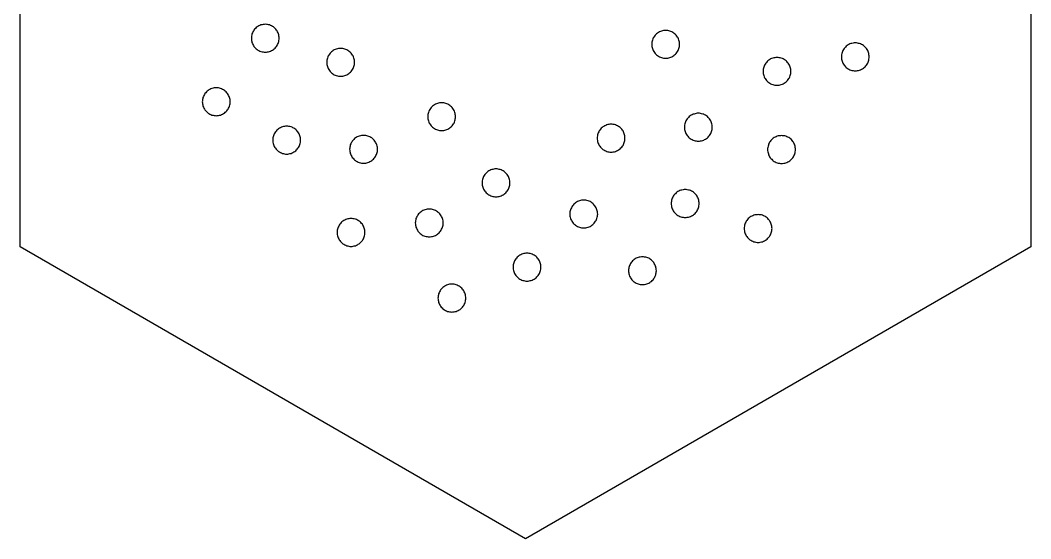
# Model space of a CAD drawing. Header units: millimetres. Extents: x 0 to 476, y 5 to 280.
# Drawn here: x 128 to 229.7, y 162.5 to 214.7 of the extents above; entities that cross this region are included whole.
import ezdxf

# ---------------------------------------------------------------- set-up
doc = ezdxf.new("R2010")
doc.units = ezdxf.units.MM
doc.layers.add('CUT', color=1, linetype='Continuous')

msp = doc.modelspace()

# ---------------------------------------------------------------- linework, layer by layer
at = {"layer": 'CUT'}
for points in [[(229.73, 191.9), (178.86, 162.53), (128, 191.9), (128, 250.63), (178.86, 280), (229.73, 250.63), (229.73, 191.9)], [(153.96, 212.37), (154, 212.48), (154.03, 212.58), (154.05, 212.69), (154.06, 212.8), (154.07, 212.91), (154.06, 213.02), (154.05, 213.13), (154.03, 213.24), (154, 213.34), (153.96, 213.44), (153.91, 213.54), (153.86, 213.64), (153.8, 213.73), (153.73, 213.82), (153.66, 213.9), (153.57, 213.97), (153.49, 214.04), (153.4, 214.1), (153.3, 214.16), (153.2, 214.2), (153.1, 214.24), (152.99, 214.27), (152.88, 214.29), (152.78, 214.3), (152.67, 214.31), (152.56, 214.3), (152.45, 214.29), (152.34, 214.27), (152.23, 214.24), (152.13, 214.2), (152.03, 214.16), (151.93, 214.1), (151.84, 214.04), (151.76, 213.97), (151.68, 213.9), (151.6, 213.82), (151.53, 213.73), (151.47, 213.64), (151.42, 213.54), (151.37, 213.44), (151.33, 213.34), (151.3, 213.24), (151.28, 213.13), (151.27, 213.02), (151.27, 212.91), (151.27, 212.8), (151.28, 212.69), (151.3, 212.58), (151.33, 212.48), (151.37, 212.37), (151.42, 212.27), (151.47, 212.18), (151.53, 212.09), (151.6, 212), (151.68, 211.92), (151.76, 211.84), (151.84, 211.78), (151.93, 211.71), (152.03, 211.66), (152.13, 211.62), (152.23, 211.58), (152.34, 211.55), (152.45, 211.53), (152.56, 211.51), (152.67, 211.51), (152.78, 211.51), (152.88, 211.53), (152.99, 211.55), (153.1, 211.58), (153.2, 211.62), (153.3, 211.66), (153.4, 211.71), (153.49, 211.78), (153.57, 211.84), (153.66, 211.92), (153.73, 212), (153.8, 212.09), (153.86, 212.18), (153.91, 212.27), (153.96, 212.37)], [(194.27, 211.76), (194.3, 211.86), (194.33, 211.97), (194.36, 212.07), (194.37, 212.18), (194.37, 212.29), (194.37, 212.4), (194.36, 212.51), (194.33, 212.62), (194.3, 212.72), (194.27, 212.83), (194.22, 212.93), (194.17, 213.02), (194.11, 213.12), (194.04, 213.2), (193.96, 213.28), (193.88, 213.36), (193.8, 213.42), (193.7, 213.49), (193.61, 213.54), (193.51, 213.59), (193.41, 213.62), (193.3, 213.65), (193.19, 213.67), (193.08, 213.69), (192.97, 213.69), (192.86, 213.69), (192.75, 213.67), (192.65, 213.65), (192.54, 213.62), (192.44, 213.59), (192.34, 213.54), (192.24, 213.49), (192.15, 213.42), (192.06, 213.36), (191.98, 213.28), (191.91, 213.2), (191.84, 213.12), (191.78, 213.02), (191.73, 212.93), (191.68, 212.83), (191.64, 212.72), (191.61, 212.62), (191.59, 212.51), (191.58, 212.4), (191.57, 212.29), (191.58, 212.18), (191.59, 212.07), (191.61, 211.97), (191.64, 211.86), (191.68, 211.76), (191.73, 211.66), (191.78, 211.56), (191.84, 211.47), (191.91, 211.38), (191.98, 211.3), (192.06, 211.23), (192.15, 211.16), (192.24, 211.1), (192.34, 211.04), (192.44, 211), (192.54, 210.96), (192.65, 210.93), (192.75, 210.91), (192.86, 210.9), (192.97, 210.89), (193.08, 210.9), (193.19, 210.91), (193.3, 210.93), (193.41, 210.96), (193.51, 211), (193.61, 211.04), (193.7, 211.1), (193.8, 211.16), (193.88, 211.23), (193.96, 211.3), (194.04, 211.38), (194.11, 211.47), (194.17, 211.56), (194.22, 211.66), (194.27, 211.76)], [(161.55, 209.95), (161.59, 210.05), (161.62, 210.15), (161.64, 210.26), (161.65, 210.37), (161.65, 210.48), (161.65, 210.59), (161.64, 210.7), (161.62, 210.81), (161.59, 210.91), (161.55, 211.02), (161.5, 211.12), (161.45, 211.21), (161.39, 211.3), (161.32, 211.39), (161.24, 211.47), (161.16, 211.55), (161.08, 211.61), (160.99, 211.68), (160.89, 211.73), (160.79, 211.77), (160.69, 211.81), (160.58, 211.84), (160.47, 211.86), (160.36, 211.88), (160.25, 211.88), (160.14, 211.88), (160.03, 211.86), (159.93, 211.84), (159.82, 211.81), (159.72, 211.77), (159.62, 211.73), (159.52, 211.68), (159.43, 211.61), (159.34, 211.55), (159.26, 211.47), (159.19, 211.39), (159.12, 211.3), (159.06, 211.21), (159.01, 211.12), (158.96, 211.02), (158.92, 210.91), (158.89, 210.81), (158.87, 210.7), (158.86, 210.59), (158.85, 210.48), (158.86, 210.37), (158.87, 210.26), (158.89, 210.15), (158.92, 210.05), (158.96, 209.95), (159.01, 209.85), (159.06, 209.75), (159.12, 209.66), (159.19, 209.57), (159.26, 209.49), (159.34, 209.42), (159.43, 209.35), (159.52, 209.29), (159.62, 209.23), (159.72, 209.19), (159.82, 209.15), (159.93, 209.12), (160.03, 209.1), (160.14, 209.09), (160.25, 209.08), (160.36, 209.09), (160.47, 209.1), (160.58, 209.12), (160.69, 209.15), (160.79, 209.19), (160.89, 209.23), (160.99, 209.29), (161.08, 209.35), (161.16, 209.42), (161.24, 209.49), (161.32, 209.57), (161.39, 209.66), (161.45, 209.75), (161.5, 209.85), (161.55, 209.95)], [(213.35, 210.5), (213.39, 210.6), (213.42, 210.71), (213.44, 210.81), (213.46, 210.92), (213.46, 211.03), (213.46, 211.14), (213.44, 211.25), (213.42, 211.36), (213.39, 211.46), (213.35, 211.57), (213.31, 211.67), (213.25, 211.76), (213.19, 211.86), (213.12, 211.94), (213.05, 212.02), (212.97, 212.1), (212.88, 212.16), (212.79, 212.23), (212.7, 212.28), (212.6, 212.33), (212.49, 212.36), (212.39, 212.39), (212.28, 212.42), (212.17, 212.43), (212.06, 212.43), (211.95, 212.43), (211.84, 212.42), (211.73, 212.39), (211.63, 212.36), (211.52, 212.33), (211.42, 212.28), (211.33, 212.23), (211.24, 212.16), (211.15, 212.1), (211.07, 212.02), (211, 211.94), (210.93, 211.86), (210.87, 211.76), (210.81, 211.67), (210.77, 211.57), (210.73, 211.46), (210.7, 211.36), (210.68, 211.25), (210.66, 211.14), (210.66, 211.03), (210.66, 210.92), (210.68, 210.81), (210.7, 210.71), (210.73, 210.6), (210.77, 210.5), (210.81, 210.4), (210.87, 210.3), (210.93, 210.21), (211, 210.12), (211.07, 210.04), (211.15, 209.97), (211.24, 209.9), (211.33, 209.84), (211.42, 209.78), (211.52, 209.74), (211.63, 209.7), (211.73, 209.67), (211.84, 209.65), (211.95, 209.64), (212.06, 209.63), (212.17, 209.64), (212.28, 209.65), (212.39, 209.67), (212.49, 209.7), (212.6, 209.74), (212.7, 209.78), (212.79, 209.84), (212.88, 209.9), (212.97, 209.97), (213.05, 210.04), (213.12, 210.12), (213.19, 210.21), (213.25, 210.3), (213.31, 210.4), (213.35, 210.5)], [(205.51, 209.14), (205.54, 209.24), (205.56, 209.35), (205.58, 209.46), (205.58, 209.57), (205.58, 209.68), (205.56, 209.79), (205.54, 209.9), (205.51, 210), (205.47, 210.11), (205.43, 210.21), (205.37, 210.3), (205.31, 210.39), (205.24, 210.48), (205.17, 210.56), (205.09, 210.64), (205, 210.7), (204.91, 210.76), (204.81, 210.82), (204.72, 210.86), (204.61, 210.9), (204.51, 210.93), (204.4, 210.95), (204.29, 210.97), (204.18, 210.97), (204.07, 210.97), (203.96, 210.95), (203.85, 210.93), (203.75, 210.9), (203.64, 210.86), (203.54, 210.82), (203.45, 210.76), (203.36, 210.7), (203.27, 210.64), (203.19, 210.56), (203.11, 210.48), (203.05, 210.39), (202.99, 210.3), (202.93, 210.21), (202.89, 210.11), (202.85, 210), (202.82, 209.9), (202.8, 209.79), (202.78, 209.68), (202.78, 209.57), (202.78, 209.46), (202.8, 209.35), (202.82, 209.24), (202.85, 209.14), (202.89, 209.03), (202.93, 208.93), (202.99, 208.84), (203.05, 208.75), (203.11, 208.66), (203.19, 208.58), (203.27, 208.51), (203.36, 208.44), (203.45, 208.38), (203.54, 208.32), (203.64, 208.28), (203.75, 208.24), (203.85, 208.21), (203.96, 208.19), (204.07, 208.17), (204.18, 208.17), (204.29, 208.17), (204.4, 208.19), (204.51, 208.21), (204.61, 208.24), (204.72, 208.28), (204.81, 208.32), (204.91, 208.38), (205, 208.44), (205.09, 208.51), (205.17, 208.58), (205.24, 208.66), (205.31, 208.75), (205.37, 208.84), (205.43, 208.93), (205.47, 209.03), (205.51, 209.14)], [(149.06, 206.08), (149.09, 206.19), (149.12, 206.29), (149.13, 206.4), (149.13, 206.51), (149.13, 206.62), (149.12, 206.73), (149.09, 206.84), (149.06, 206.95), (149.03, 207.05), (148.98, 207.15), (148.93, 207.24), (148.87, 207.34), (148.8, 207.42), (148.72, 207.5), (148.64, 207.58), (148.56, 207.65), (148.46, 207.71), (148.37, 207.76), (148.27, 207.81), (148.17, 207.84), (148.06, 207.87), (147.95, 207.9), (147.84, 207.91), (147.73, 207.91), (147.62, 207.91), (147.51, 207.9), (147.41, 207.87), (147.3, 207.84), (147.2, 207.81), (147.1, 207.76), (147, 207.71), (146.91, 207.65), (146.82, 207.58), (146.74, 207.5), (146.67, 207.42), (146.6, 207.34), (146.54, 207.24), (146.49, 207.15), (146.44, 207.05), (146.4, 206.95), (146.37, 206.84), (146.35, 206.73), (146.34, 206.62), (146.33, 206.51), (146.34, 206.4), (146.35, 206.29), (146.37, 206.19), (146.4, 206.08), (146.44, 205.98), (146.49, 205.88), (146.54, 205.78), (146.6, 205.69), (146.67, 205.6), (146.74, 205.52), (146.82, 205.45), (146.91, 205.38), (147, 205.32), (147.1, 205.27), (147.2, 205.22), (147.3, 205.18), (147.41, 205.15), (147.51, 205.13), (147.62, 205.12), (147.73, 205.11), (147.84, 205.12), (147.95, 205.13), (148.06, 205.15), (148.17, 205.18), (148.27, 205.22), (148.37, 205.27), (148.46, 205.32), (148.56, 205.38), (148.64, 205.45), (148.72, 205.52), (148.8, 205.6), (148.87, 205.69), (148.93, 205.78), (148.98, 205.88), (149.03, 205.98), (149.06, 206.08)], [(171.71, 204.47), (171.75, 204.58), (171.78, 204.68), (171.8, 204.79), (171.82, 204.9), (171.82, 205.01), (171.82, 205.12), (171.8, 205.23), (171.78, 205.34), (171.75, 205.44), (171.71, 205.55), (171.67, 205.65), (171.62, 205.74), (171.55, 205.83), (171.49, 205.92), (171.41, 206), (171.33, 206.07), (171.24, 206.14), (171.15, 206.2), (171.06, 206.26), (170.96, 206.3), (170.85, 206.34), (170.75, 206.37), (170.64, 206.39), (170.53, 206.41), (170.42, 206.41), (170.31, 206.41), (170.2, 206.39), (170.09, 206.37), (169.99, 206.34), (169.89, 206.3), (169.79, 206.26), (169.69, 206.2), (169.6, 206.14), (169.51, 206.07), (169.43, 206), (169.36, 205.92), (169.29, 205.83), (169.23, 205.74), (169.17, 205.65), (169.13, 205.55), (169.09, 205.44), (169.06, 205.34), (169.04, 205.23), (169.03, 205.12), (169.02, 205.01), (169.03, 204.9), (169.04, 204.79), (169.06, 204.68), (169.09, 204.58), (169.13, 204.47), (169.17, 204.37), (169.23, 204.28), (169.29, 204.19), (169.36, 204.1), (169.43, 204.02), (169.51, 203.95), (169.6, 203.88), (169.69, 203.82), (169.79, 203.76), (169.89, 203.72), (169.99, 203.68), (170.09, 203.65), (170.2, 203.63), (170.31, 203.61), (170.42, 203.61), (170.53, 203.61), (170.64, 203.63), (170.75, 203.65), (170.85, 203.68), (170.96, 203.72), (171.06, 203.76), (171.15, 203.82), (171.24, 203.88), (171.33, 203.95), (171.41, 204.02), (171.49, 204.1), (171.55, 204.19), (171.62, 204.28), (171.67, 204.37), (171.71, 204.47)], [(197.56, 203.42), (197.6, 203.52), (197.63, 203.63), (197.65, 203.73), (197.66, 203.84), (197.66, 203.95), (197.66, 204.06), (197.65, 204.17), (197.63, 204.28), (197.6, 204.38), (197.56, 204.49), (197.51, 204.59), (197.46, 204.68), (197.4, 204.78), (197.33, 204.86), (197.25, 204.94), (197.17, 205.02), (197.09, 205.08), (197, 205.15), (196.9, 205.2), (196.8, 205.25), (196.7, 205.28), (196.59, 205.31), (196.48, 205.33), (196.37, 205.35), (196.26, 205.35), (196.15, 205.35), (196.04, 205.33), (195.94, 205.31), (195.83, 205.28), (195.73, 205.25), (195.63, 205.2), (195.53, 205.15), (195.44, 205.08), (195.35, 205.02), (195.27, 204.94), (195.2, 204.86), (195.13, 204.78), (195.07, 204.68), (195.02, 204.59), (194.97, 204.49), (194.93, 204.38), (194.9, 204.28), (194.88, 204.17), (194.87, 204.06), (194.86, 203.95), (194.87, 203.84), (194.88, 203.73), (194.9, 203.63), (194.93, 203.52), (194.97, 203.42), (195.02, 203.32), (195.07, 203.22), (195.13, 203.13), (195.2, 203.04), (195.27, 202.96), (195.35, 202.89), (195.44, 202.82), (195.53, 202.76), (195.63, 202.7), (195.73, 202.66), (195.83, 202.62), (195.94, 202.59), (196.04, 202.57), (196.15, 202.56), (196.26, 202.55), (196.37, 202.56), (196.48, 202.57), (196.59, 202.59), (196.7, 202.62), (196.8, 202.66), (196.9, 202.7), (197, 202.76), (197.09, 202.82), (197.17, 202.89), (197.25, 202.96), (197.33, 203.04), (197.4, 203.13), (197.46, 203.22), (197.51, 203.32), (197.56, 203.42)], [(156.12, 202.11), (156.16, 202.22), (156.19, 202.32), (156.21, 202.43), (156.22, 202.54), (156.23, 202.65), (156.22, 202.76), (156.21, 202.87), (156.19, 202.98), (156.16, 203.08), (156.12, 203.19), (156.07, 203.29), (156.02, 203.38), (155.96, 203.47), (155.89, 203.56), (155.82, 203.64), (155.74, 203.71), (155.65, 203.78), (155.56, 203.84), (155.46, 203.9), (155.36, 203.94), (155.26, 203.98), (155.15, 204.01), (155.05, 204.03), (154.94, 204.05), (154.83, 204.05), (154.72, 204.05), (154.61, 204.03), (154.5, 204.01), (154.39, 203.98), (154.29, 203.94), (154.19, 203.9), (154.1, 203.84), (154, 203.78), (153.92, 203.71), (153.84, 203.64), (153.76, 203.56), (153.69, 203.47), (153.63, 203.38), (153.58, 203.29), (153.53, 203.19), (153.5, 203.08), (153.47, 202.98), (153.44, 202.87), (153.43, 202.76), (153.43, 202.65), (153.43, 202.54), (153.44, 202.43), (153.47, 202.32), (153.5, 202.22), (153.53, 202.11), (153.58, 202.01), (153.63, 201.92), (153.69, 201.83), (153.76, 201.74), (153.84, 201.66), (153.92, 201.59), (154, 201.52), (154.1, 201.46), (154.19, 201.4), (154.29, 201.36), (154.39, 201.32), (154.5, 201.29), (154.61, 201.27), (154.72, 201.25), (154.83, 201.25), (154.94, 201.25), (155.05, 201.27), (155.15, 201.29), (155.26, 201.32), (155.36, 201.36), (155.46, 201.4), (155.56, 201.46), (155.65, 201.52), (155.74, 201.59), (155.82, 201.66), (155.89, 201.74), (155.96, 201.83), (156.02, 201.92), (156.07, 202.01), (156.12, 202.11)], [(188.78, 202.31), (188.81, 202.42), (188.84, 202.52), (188.87, 202.63), (188.88, 202.74), (188.88, 202.85), (188.88, 202.96), (188.87, 203.07), (188.84, 203.18), (188.81, 203.28), (188.78, 203.39), (188.73, 203.49), (188.68, 203.58), (188.62, 203.67), (188.55, 203.76), (188.47, 203.84), (188.39, 203.92), (188.31, 203.98), (188.21, 204.04), (188.12, 204.1), (188.02, 204.14), (187.92, 204.18), (187.81, 204.21), (187.7, 204.23), (187.59, 204.25), (187.48, 204.25), (187.37, 204.25), (187.26, 204.23), (187.16, 204.21), (187.05, 204.18), (186.95, 204.14), (186.85, 204.1), (186.75, 204.04), (186.66, 203.98), (186.57, 203.92), (186.49, 203.84), (186.42, 203.76), (186.35, 203.67), (186.29, 203.58), (186.24, 203.49), (186.19, 203.39), (186.15, 203.28), (186.12, 203.18), (186.1, 203.07), (186.09, 202.96), (186.08, 202.85), (186.09, 202.74), (186.1, 202.63), (186.12, 202.52), (186.15, 202.42), (186.19, 202.31), (186.24, 202.21), (186.29, 202.12), (186.35, 202.03), (186.42, 201.94), (186.49, 201.86), (186.57, 201.79), (186.66, 201.72), (186.75, 201.66), (186.85, 201.6), (186.95, 201.56), (187.05, 201.52), (187.16, 201.49), (187.26, 201.47), (187.37, 201.45), (187.48, 201.45), (187.59, 201.45), (187.7, 201.47), (187.81, 201.49), (187.92, 201.52), (188.02, 201.56), (188.12, 201.6), (188.21, 201.66), (188.31, 201.72), (188.39, 201.79), (188.47, 201.86), (188.55, 201.94), (188.62, 202.03), (188.68, 202.12), (188.73, 202.21), (188.78, 202.31)], [(163.86, 201.2), (163.9, 201.3), (163.93, 201.41), (163.95, 201.51), (163.96, 201.62), (163.96, 201.73), (163.96, 201.84), (163.95, 201.95), (163.93, 202.06), (163.9, 202.17), (163.86, 202.27), (163.81, 202.37), (163.76, 202.46), (163.7, 202.56), (163.63, 202.64), (163.55, 202.72), (163.47, 202.8), (163.39, 202.87), (163.3, 202.93), (163.2, 202.98), (163.1, 203.03), (163, 203.06), (162.89, 203.09), (162.78, 203.12), (162.67, 203.13), (162.56, 203.13), (162.45, 203.13), (162.35, 203.12), (162.24, 203.09), (162.13, 203.06), (162.03, 203.03), (161.93, 202.98), (161.83, 202.93), (161.74, 202.87), (161.65, 202.8), (161.57, 202.72), (161.5, 202.64), (161.43, 202.56), (161.37, 202.46), (161.32, 202.37), (161.27, 202.27), (161.23, 202.17), (161.2, 202.06), (161.18, 201.95), (161.17, 201.84), (161.16, 201.73), (161.17, 201.62), (161.18, 201.51), (161.2, 201.41), (161.23, 201.3), (161.27, 201.2), (161.32, 201.1), (161.37, 201), (161.43, 200.91), (161.5, 200.82), (161.57, 200.74), (161.65, 200.67), (161.74, 200.6), (161.83, 200.54), (161.93, 200.49), (162.03, 200.44), (162.13, 200.4), (162.24, 200.37), (162.35, 200.35), (162.45, 200.34), (162.56, 200.33), (162.67, 200.34), (162.78, 200.35), (162.89, 200.37), (163, 200.4), (163.1, 200.44), (163.2, 200.49), (163.3, 200.54), (163.39, 200.6), (163.47, 200.67), (163.55, 200.74), (163.63, 200.82), (163.7, 200.91), (163.76, 201), (163.81, 201.1), (163.86, 201.2)], [(205.93, 201.17), (205.97, 201.27), (206, 201.38), (206.02, 201.49), (206.03, 201.6), (206.04, 201.71), (206.03, 201.82), (206.02, 201.92), (206, 202.03), (205.97, 202.14), (205.93, 202.24), (205.89, 202.34), (205.83, 202.44), (205.77, 202.53), (205.7, 202.62), (205.63, 202.7), (205.55, 202.77), (205.46, 202.84), (205.37, 202.9), (205.27, 202.95), (205.17, 203), (205.07, 203.04), (204.96, 203.07), (204.86, 203.09), (204.75, 203.1), (204.64, 203.11), (204.53, 203.1), (204.42, 203.09), (204.31, 203.07), (204.21, 203.04), (204.1, 203), (204, 202.95), (203.91, 202.9), (203.81, 202.84), (203.73, 202.77), (203.65, 202.7), (203.57, 202.62), (203.51, 202.53), (203.44, 202.44), (203.39, 202.34), (203.34, 202.24), (203.31, 202.14), (203.28, 202.03), (203.25, 201.92), (203.24, 201.82), (203.24, 201.71), (203.24, 201.6), (203.25, 201.49), (203.28, 201.38), (203.31, 201.27), (203.34, 201.17), (203.39, 201.07), (203.44, 200.97), (203.51, 200.88), (203.57, 200.8), (203.65, 200.72), (203.73, 200.64), (203.81, 200.57), (203.91, 200.51), (204, 200.46), (204.1, 200.41), (204.21, 200.37), (204.31, 200.34), (204.42, 200.32), (204.53, 200.31), (204.64, 200.31), (204.75, 200.31), (204.86, 200.32), (204.96, 200.34), (205.07, 200.37), (205.17, 200.41), (205.27, 200.46), (205.37, 200.51), (205.46, 200.57), (205.55, 200.64), (205.63, 200.72), (205.7, 200.8), (205.77, 200.88), (205.83, 200.97), (205.89, 201.07), (205.93, 201.17)], [(177.19, 197.82), (177.23, 197.92), (177.26, 198.03), (177.28, 198.13), (177.29, 198.24), (177.3, 198.35), (177.29, 198.46), (177.28, 198.57), (177.26, 198.68), (177.23, 198.79), (177.19, 198.89), (177.14, 198.99), (177.09, 199.09), (177.03, 199.18), (176.96, 199.26), (176.89, 199.34), (176.8, 199.42), (176.72, 199.49), (176.63, 199.55), (176.53, 199.6), (176.43, 199.65), (176.33, 199.69), (176.22, 199.71), (176.11, 199.74), (176.01, 199.75), (175.9, 199.75), (175.79, 199.75), (175.68, 199.74), (175.57, 199.71), (175.46, 199.69), (175.36, 199.65), (175.26, 199.6), (175.16, 199.55), (175.07, 199.49), (174.99, 199.42), (174.91, 199.34), (174.83, 199.26), (174.76, 199.18), (174.7, 199.09), (174.65, 198.99), (174.6, 198.89), (174.56, 198.79), (174.53, 198.68), (174.51, 198.57), (174.5, 198.46), (174.5, 198.35), (174.5, 198.24), (174.51, 198.13), (174.53, 198.03), (174.56, 197.92), (174.6, 197.82), (174.65, 197.72), (174.7, 197.62), (174.76, 197.53), (174.83, 197.44), (174.91, 197.36), (174.99, 197.29), (175.07, 197.22), (175.16, 197.16), (175.26, 197.11), (175.36, 197.06), (175.46, 197.02), (175.57, 196.99), (175.68, 196.97), (175.79, 196.96), (175.9, 196.95), (176.01, 196.96), (176.11, 196.97), (176.22, 196.99), (176.33, 197.02), (176.43, 197.06), (176.53, 197.11), (176.63, 197.16), (176.72, 197.22), (176.8, 197.29), (176.89, 197.36), (176.96, 197.44), (177.03, 197.53), (177.09, 197.62), (177.14, 197.72), (177.19, 197.82)], [(196.23, 195.74), (196.27, 195.84), (196.3, 195.95), (196.32, 196.05), (196.33, 196.16), (196.34, 196.27), (196.33, 196.38), (196.32, 196.49), (196.3, 196.6), (196.27, 196.71), (196.23, 196.81), (196.18, 196.91), (196.13, 197), (196.07, 197.1), (196, 197.18), (195.93, 197.26), (195.84, 197.34), (195.76, 197.41), (195.67, 197.47), (195.57, 197.52), (195.47, 197.57), (195.37, 197.6), (195.26, 197.63), (195.15, 197.66), (195.05, 197.67), (194.94, 197.67), (194.83, 197.67), (194.72, 197.66), (194.61, 197.63), (194.5, 197.6), (194.4, 197.57), (194.3, 197.52), (194.2, 197.47), (194.11, 197.41), (194.03, 197.34), (193.95, 197.26), (193.87, 197.18), (193.8, 197.1), (193.74, 197), (193.69, 196.91), (193.64, 196.81), (193.6, 196.71), (193.57, 196.6), (193.55, 196.49), (193.54, 196.38), (193.54, 196.27), (193.54, 196.16), (193.55, 196.05), (193.57, 195.95), (193.6, 195.84), (193.64, 195.74), (193.69, 195.64), (193.74, 195.54), (193.8, 195.45), (193.87, 195.36), (193.95, 195.28), (194.03, 195.21), (194.11, 195.14), (194.2, 195.08), (194.3, 195.03), (194.4, 194.98), (194.5, 194.94), (194.61, 194.91), (194.72, 194.89), (194.83, 194.88), (194.94, 194.87), (195.05, 194.88), (195.15, 194.89), (195.26, 194.91), (195.37, 194.94), (195.47, 194.98), (195.57, 195.03), (195.67, 195.08), (195.76, 195.14), (195.84, 195.21), (195.93, 195.28), (196, 195.36), (196.07, 195.45), (196.13, 195.54), (196.18, 195.64), (196.23, 195.74)], [(186.02, 194.68), (186.06, 194.78), (186.09, 194.89), (186.11, 195), (186.12, 195.1), (186.13, 195.21), (186.12, 195.32), (186.11, 195.43), (186.09, 195.54), (186.06, 195.65), (186.02, 195.75), (185.97, 195.85), (185.92, 195.95), (185.86, 196.04), (185.79, 196.12), (185.72, 196.2), (185.63, 196.28), (185.55, 196.35), (185.46, 196.41), (185.36, 196.46), (185.26, 196.51), (185.16, 196.55), (185.05, 196.58), (184.94, 196.6), (184.84, 196.61), (184.73, 196.61), (184.62, 196.61), (184.51, 196.6), (184.4, 196.58), (184.29, 196.55), (184.19, 196.51), (184.09, 196.46), (183.99, 196.41), (183.9, 196.35), (183.82, 196.28), (183.74, 196.2), (183.66, 196.12), (183.59, 196.04), (183.53, 195.95), (183.48, 195.85), (183.43, 195.75), (183.39, 195.65), (183.36, 195.54), (183.34, 195.43), (183.33, 195.32), (183.33, 195.21), (183.33, 195.1), (183.34, 195), (183.36, 194.89), (183.39, 194.78), (183.43, 194.68), (183.48, 194.58), (183.53, 194.48), (183.59, 194.39), (183.66, 194.3), (183.74, 194.22), (183.82, 194.15), (183.9, 194.08), (183.99, 194.02), (184.09, 193.97), (184.19, 193.92), (184.29, 193.88), (184.4, 193.85), (184.51, 193.83), (184.62, 193.82), (184.73, 193.81), (184.84, 193.82), (184.94, 193.83), (185.05, 193.85), (185.16, 193.88), (185.26, 193.92), (185.36, 193.97), (185.46, 194.02), (185.55, 194.08), (185.63, 194.15), (185.72, 194.22), (185.79, 194.3), (185.86, 194.39), (185.92, 194.48), (185.97, 194.58), (186.02, 194.68)], [(170.47, 193.78), (170.5, 193.89), (170.53, 193.99), (170.56, 194.1), (170.57, 194.21), (170.57, 194.32), (170.57, 194.43), (170.56, 194.54), (170.53, 194.65), (170.5, 194.75), (170.47, 194.86), (170.42, 194.96), (170.37, 195.05), (170.3, 195.14), (170.24, 195.23), (170.16, 195.31), (170.08, 195.38), (170, 195.45), (169.9, 195.51), (169.81, 195.57), (169.71, 195.61), (169.6, 195.65), (169.5, 195.68), (169.39, 195.7), (169.28, 195.72), (169.17, 195.72), (169.06, 195.72), (168.95, 195.7), (168.85, 195.68), (168.74, 195.65), (168.64, 195.61), (168.54, 195.57), (168.44, 195.51), (168.35, 195.45), (168.26, 195.38), (168.18, 195.31), (168.11, 195.23), (168.04, 195.14), (167.98, 195.05), (167.92, 194.96), (167.88, 194.86), (167.84, 194.75), (167.81, 194.65), (167.79, 194.54), (167.78, 194.43), (167.77, 194.32), (167.78, 194.21), (167.79, 194.1), (167.81, 193.99), (167.84, 193.89), (167.88, 193.78), (167.92, 193.68), (167.98, 193.59), (168.04, 193.5), (168.11, 193.41), (168.18, 193.33), (168.26, 193.26), (168.35, 193.19), (168.44, 193.13), (168.54, 193.07), (168.64, 193.03), (168.74, 192.99), (168.85, 192.96), (168.95, 192.94), (169.06, 192.92), (169.17, 192.92), (169.28, 192.92), (169.39, 192.94), (169.5, 192.96), (169.6, 192.99), (169.71, 193.03), (169.81, 193.07), (169.9, 193.13), (170, 193.19), (170.08, 193.26), (170.16, 193.33), (170.24, 193.41), (170.3, 193.5), (170.37, 193.59), (170.42, 193.68), (170.47, 193.78)], [(162.63, 192.93), (162.66, 193.03), (162.69, 193.14), (162.7, 193.25), (162.7, 193.36), (162.7, 193.47), (162.69, 193.58), (162.66, 193.69), (162.63, 193.79), (162.6, 193.9), (162.55, 194), (162.5, 194.09), (162.44, 194.18), (162.37, 194.27), (162.29, 194.35), (162.21, 194.42), (162.13, 194.49), (162.03, 194.55), (161.94, 194.61), (161.84, 194.65), (161.74, 194.69), (161.63, 194.72), (161.52, 194.74), (161.41, 194.76), (161.3, 194.76), (161.19, 194.76), (161.08, 194.74), (160.98, 194.72), (160.87, 194.69), (160.77, 194.65), (160.67, 194.61), (160.57, 194.55), (160.48, 194.49), (160.39, 194.42), (160.31, 194.35), (160.24, 194.27), (160.17, 194.18), (160.11, 194.09), (160.06, 194), (160.01, 193.9), (159.97, 193.79), (159.94, 193.69), (159.92, 193.58), (159.91, 193.47), (159.9, 193.36), (159.91, 193.25), (159.92, 193.14), (159.94, 193.03), (159.97, 192.93), (160.01, 192.82), (160.06, 192.72), (160.11, 192.63), (160.17, 192.54), (160.24, 192.45), (160.31, 192.37), (160.39, 192.3), (160.48, 192.23), (160.57, 192.17), (160.67, 192.11), (160.77, 192.07), (160.87, 192.03), (160.98, 192), (161.08, 191.98), (161.19, 191.96), (161.3, 191.96), (161.41, 191.96), (161.52, 191.98), (161.63, 192), (161.74, 192.03), (161.84, 192.07), (161.94, 192.11), (162.03, 192.17), (162.13, 192.23), (162.21, 192.3), (162.29, 192.37), (162.37, 192.45), (162.44, 192.54), (162.5, 192.63), (162.55, 192.72), (162.6, 192.82), (162.63, 192.93)], [(203.57, 193.22), (203.61, 193.33), (203.64, 193.43), (203.66, 193.54), (203.67, 193.65), (203.68, 193.76), (203.67, 193.87), (203.66, 193.98), (203.64, 194.09), (203.61, 194.19), (203.57, 194.29), (203.53, 194.39), (203.47, 194.49), (203.41, 194.58), (203.34, 194.67), (203.27, 194.75), (203.19, 194.82), (203.1, 194.89), (203.01, 194.95), (202.91, 195.01), (202.81, 195.05), (202.71, 195.09), (202.61, 195.12), (202.5, 195.14), (202.39, 195.15), (202.28, 195.16), (202.17, 195.15), (202.06, 195.14), (201.95, 195.12), (201.85, 195.09), (201.74, 195.05), (201.64, 195.01), (201.55, 194.95), (201.46, 194.89), (201.37, 194.82), (201.29, 194.75), (201.21, 194.67), (201.15, 194.58), (201.08, 194.49), (201.03, 194.39), (200.99, 194.29), (200.95, 194.19), (200.92, 194.09), (200.9, 193.98), (200.88, 193.87), (200.88, 193.76), (200.88, 193.65), (200.9, 193.54), (200.92, 193.43), (200.95, 193.33), (200.99, 193.22), (201.03, 193.12), (201.08, 193.03), (201.15, 192.94), (201.21, 192.85), (201.29, 192.77), (201.37, 192.69), (201.46, 192.63), (201.55, 192.57), (201.64, 192.51), (201.74, 192.47), (201.85, 192.43), (201.95, 192.4), (202.06, 192.38), (202.17, 192.36), (202.28, 192.36), (202.39, 192.36), (202.5, 192.38), (202.61, 192.4), (202.71, 192.43), (202.81, 192.47), (202.91, 192.51), (203.01, 192.57), (203.1, 192.63), (203.19, 192.69), (203.27, 192.77), (203.34, 192.85), (203.41, 192.94), (203.47, 193.03), (203.53, 193.12), (203.57, 193.22)], [(180.31, 189.33), (180.35, 189.43), (180.38, 189.54), (180.4, 189.65), (180.41, 189.76), (180.42, 189.87), (180.41, 189.98), (180.4, 190.09), (180.38, 190.19), (180.35, 190.3), (180.31, 190.4), (180.27, 190.5), (180.21, 190.6), (180.15, 190.69), (180.08, 190.78), (180.01, 190.86), (179.93, 190.93), (179.84, 191), (179.75, 191.06), (179.65, 191.11), (179.55, 191.16), (179.45, 191.2), (179.34, 191.23), (179.24, 191.25), (179.13, 191.26), (179.02, 191.27), (178.91, 191.26), (178.8, 191.25), (178.69, 191.23), (178.59, 191.2), (178.48, 191.16), (178.38, 191.11), (178.29, 191.06), (178.19, 191), (178.11, 190.93), (178.03, 190.86), (177.95, 190.78), (177.89, 190.69), (177.82, 190.6), (177.77, 190.5), (177.72, 190.4), (177.69, 190.3), (177.66, 190.19), (177.63, 190.09), (177.62, 189.98), (177.62, 189.87), (177.62, 189.76), (177.63, 189.65), (177.66, 189.54), (177.69, 189.43), (177.72, 189.33), (177.77, 189.23), (177.82, 189.14), (177.89, 189.04), (177.95, 188.96), (178.03, 188.88), (178.11, 188.8), (178.19, 188.73), (178.29, 188.67), (178.38, 188.62), (178.48, 188.57), (178.59, 188.54), (178.69, 188.51), (178.8, 188.48), (178.91, 188.47), (179.02, 188.47), (179.13, 188.47), (179.24, 188.48), (179.34, 188.51), (179.45, 188.54), (179.55, 188.57), (179.65, 188.62), (179.75, 188.67), (179.84, 188.73), (179.93, 188.8), (180.01, 188.88), (180.08, 188.96), (180.15, 189.04), (180.21, 189.14), (180.27, 189.23), (180.31, 189.33)], [(191.97, 189.08), (192, 189.18), (192.02, 189.29), (192.03, 189.4), (192.04, 189.51), (192.03, 189.62), (192.02, 189.73), (192, 189.84), (191.97, 189.94), (191.93, 190.04), (191.89, 190.14), (191.83, 190.24), (191.77, 190.33), (191.7, 190.42), (191.63, 190.5), (191.55, 190.57), (191.46, 190.64), (191.37, 190.7), (191.27, 190.76), (191.17, 190.8), (191.07, 190.84), (190.97, 190.87), (190.86, 190.89), (190.75, 190.9), (190.64, 190.91), (190.53, 190.9), (190.42, 190.89), (190.31, 190.87), (190.21, 190.84), (190.1, 190.8), (190, 190.76), (189.91, 190.7), (189.82, 190.64), (189.73, 190.57), (189.65, 190.5), (189.57, 190.42), (189.51, 190.33), (189.44, 190.24), (189.39, 190.14), (189.34, 190.04), (189.31, 189.94), (189.28, 189.84), (189.26, 189.73), (189.24, 189.62), (189.24, 189.51), (189.24, 189.4), (189.26, 189.29), (189.28, 189.18), (189.31, 189.08), (189.34, 188.97), (189.39, 188.87), (189.44, 188.78), (189.51, 188.69), (189.57, 188.6), (189.65, 188.52), (189.73, 188.44), (189.82, 188.38), (189.91, 188.32), (190, 188.26), (190.1, 188.22), (190.21, 188.18), (190.31, 188.15), (190.42, 188.13), (190.53, 188.11), (190.64, 188.11), (190.75, 188.11), (190.86, 188.13), (190.97, 188.15), (191.07, 188.18), (191.17, 188.22), (191.27, 188.26), (191.37, 188.32), (191.46, 188.38), (191.55, 188.44), (191.63, 188.52), (191.7, 188.6), (191.77, 188.69), (191.83, 188.78), (191.89, 188.87), (191.93, 188.97), (191.97, 189.08)], [(172.75, 186.22), (172.78, 186.32), (172.81, 186.43), (172.84, 186.53), (172.85, 186.64), (172.85, 186.75), (172.85, 186.86), (172.84, 186.97), (172.81, 187.08), (172.78, 187.19), (172.75, 187.29), (172.7, 187.39), (172.65, 187.48), (172.59, 187.58), (172.52, 187.66), (172.44, 187.74), (172.36, 187.82), (172.28, 187.89), (172.18, 187.95), (172.09, 188), (171.99, 188.05), (171.89, 188.08), (171.78, 188.11), (171.67, 188.14), (171.56, 188.15), (171.45, 188.15), (171.34, 188.15), (171.23, 188.14), (171.13, 188.11), (171.02, 188.08), (170.92, 188.05), (170.82, 188), (170.72, 187.95), (170.63, 187.89), (170.54, 187.82), (170.46, 187.74), (170.39, 187.66), (170.32, 187.58), (170.26, 187.48), (170.21, 187.39), (170.16, 187.29), (170.12, 187.19), (170.09, 187.08), (170.07, 186.97), (170.06, 186.86), (170.05, 186.75), (170.06, 186.64), (170.07, 186.53), (170.09, 186.43), (170.12, 186.32), (170.16, 186.22), (170.21, 186.12), (170.26, 186.02), (170.32, 185.93), (170.39, 185.84), (170.46, 185.76), (170.54, 185.69), (170.63, 185.62), (170.72, 185.56), (170.82, 185.51), (170.92, 185.46), (171.02, 185.42), (171.13, 185.39), (171.23, 185.37), (171.34, 185.36), (171.45, 185.35), (171.56, 185.36), (171.67, 185.37), (171.78, 185.39), (171.89, 185.42), (171.99, 185.46), (172.09, 185.51), (172.18, 185.56), (172.28, 185.62), (172.36, 185.69), (172.44, 185.76), (172.52, 185.84), (172.59, 185.93), (172.65, 186.02), (172.7, 186.12), (172.75, 186.22)]]:
    msp.add_lwpolyline(points, close=True, dxfattribs=at)

doc.saveas('drawing.dxf')
